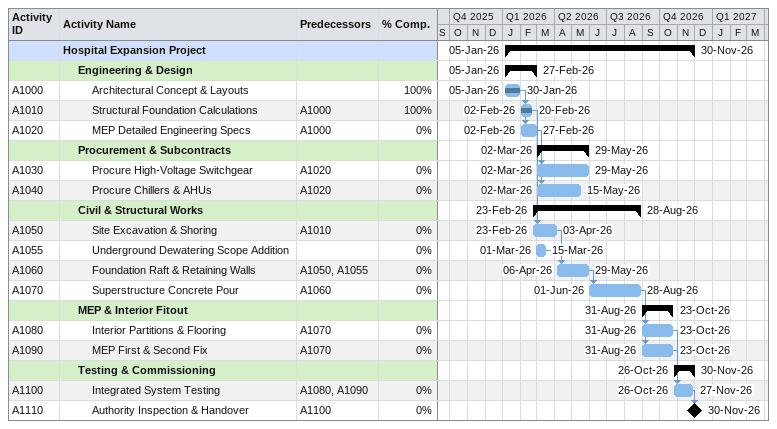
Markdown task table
| ID | Level | Task | Start | Finish | Predecessors | % complete |
|---|---|---|---|---|---|---|
|  | 1 | **Hospital Expansion Project** | 2026-01-05 | 2026-11-30 |  |  |
|  | 2 | **Engineering & Design** | 2026-01-05 | 2026-02-27 |  |  |
| A1000 | 3 | Architectural Concept & Layouts | 2026-01-05 | 2026-01-30 |  | 100 |
| A1010 | 3 | Structural Foundation Calculations | 2026-02-02 | 2026-02-20 | A1000 | 100 |
| A1020 | 3 | MEP Detailed Engineering Specs | 2026-02-02 | 2026-02-27 | A1000 | 0 |
|  | 2 | **Procurement & Subcontracts** | 2026-03-02 | 2026-05-29 |  |  |
| A1030 | 3 | Procure High-Voltage Switchgear | 2026-03-02 | 2026-05-29 | A1020 | 0 |
| A1040 | 3 | Procure Chillers & AHUs | 2026-03-02 | 2026-05-15 | A1020 | 0 |
|  | 2 | **Civil & Structural Works** | 2026-02-23 | 2026-08-28 |  |  |
| A1050 | 3 | Site Excavation & Shoring | 2026-02-23 | 2026-04-03 | A1010 | 0 |
| A1055 | 3 | Underground Dewatering Scope Addition | 2026-03-01 | 2026-03-15 |  | 0 |
| A1060 | 3 | Foundation Raft & Retaining Walls | 2026-04-06 | 2026-05-29 | A1050, A1055 | 0 |
| A1070 | 3 | Superstructure Concrete Pour | 2026-06-01 | 2026-08-28 | A1060 | 0 |
|  | 2 | **MEP & Interior Fitout** | 2026-08-31 | 2026-10-23 |  |  |
| A1080 | 3 | Interior Partitions & Flooring | 2026-08-31 | 2026-10-23 | A1070 | 0 |
| A1090 | 3 | MEP First & Second Fix | 2026-08-31 | 2026-10-23 | A1070 | 0 |
|  | 2 | **Testing & Commissioning** | 2026-10-26 | 2026-11-30 |  |  |
| A1100 | 3 | Integrated System Testing | 2026-10-26 | 2026-11-27 | A1080, A1090 | 0 |
| A1110 | 3 | Authority Inspection & Handover (milestone) | 2026-11-30 | 2026-11-30 | A1100 | 0 |
